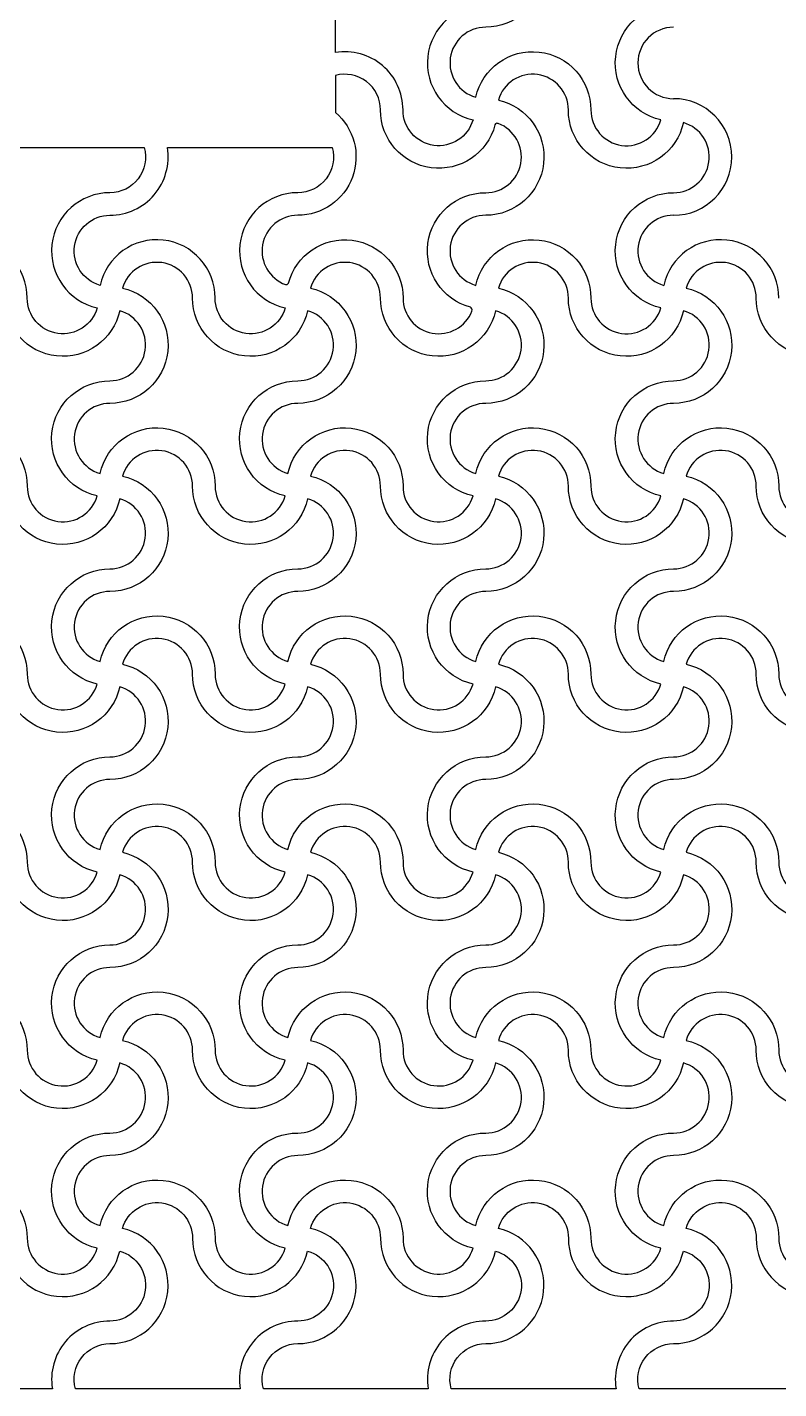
# Model space of a CAD drawing. Header units: millimetres. Extents: x 24 to 345, y 12 to 201.
# Drawn here: x 59.019 to 60.619, y 35.974 to 38.87 of the extents above; entities that cross this region are included whole.
import ezdxf

# ---------------------------------------------------------------- set-up
doc = ezdxf.new("R2010")
doc.units = ezdxf.units.MM
doc.header["$MEASUREMENT"] = 0
doc.layers.add('5th metal (rf+ground)', color=240, linetype='Continuous')

msp = doc.modelspace()

# ---------------------------------------------------------------- linework, layer by layer
at = {"layer": '5th metal (rf+ground)'}
for points in [[(59.8193, 38.69421, 0.4624981), (59.6753, 38.81659), (59.6753, 39.16753, -0.4945431), (59.7713, 39.09421, 0.8959788), (60.01633, 39.06724, -0.8687853), (59.9953, 38.91821, 0.8959788), (59.96833, 38.67318, -0.8687853)], [(59.8193, 38.69421, 0.4624981), (59.6753, 38.81659), (59.6753, 39.16753, -0.4945431), (59.7713, 39.09421, 0.8959788), (60.01633, 39.06724, -0.8687853), (59.9953, 38.91821, 0.8959788), (59.96833, 38.67318, -0.8687853)], [(59.8193, 38.69421, 0.4624981), (59.6753, 38.81659), (59.6753, 39.16753, -0.4945431), (59.7713, 39.09421, 0.8959788), (60.01633, 39.06724, -0.8687853), (59.9953, 38.91821, 0.8959788), (59.96833, 38.67318, -0.8687853)], [(59.8193, 38.69421, 0.4624981), (59.6753, 38.81659), (59.6753, 39.16753, -0.4945431), (59.7713, 39.09421, 0.8959788), (60.01633, 39.06724, -0.8687853), (59.9953, 38.91821, 0.8959788), (59.96833, 38.67318, -0.8687853)], [(60.41633, 39.06724, -0.8959788), (60.1713, 39.09421, 0.8687853), (60.02227, 39.11524, -0.8959788), (59.9953, 38.87021, 0.8687853), (59.97427, 38.72118, -0.8959788), (60.2193, 38.69421, 0.8687853), (60.36833, 38.67318, -0.8959788), (60.3953, 38.91821, 0.8687853)], [(60.41633, 39.06724, -0.8959788), (60.1713, 39.09421, 0.8687853), (60.02227, 39.11524, -0.8959788), (59.9953, 38.87021, 0.8687853), (59.97427, 38.72118, -0.8959788), (60.2193, 38.69421, 0.8687853), (60.36833, 38.67318, -0.8959788), (60.3953, 38.91821, 0.8687853)], [(60.41633, 39.06724, -0.8959788), (60.1713, 39.09421, 0.8687853), (60.02227, 39.11524, -0.8959788), (59.9953, 38.87021, 0.8687853), (59.97427, 38.72118, -0.8959788), (60.2193, 38.69421, 0.8687853), (60.36833, 38.67318, -0.8959788), (60.3953, 38.91821, 0.8687853)], [(60.41633, 39.06724, -0.8959788), (60.1713, 39.09421, 0.8687853), (60.02227, 39.11524, -0.8959788), (59.9953, 38.87021, 0.8687853), (59.97427, 38.72118, -0.8959788), (60.2193, 38.69421, 0.8687853), (60.36833, 38.67318, -0.8959788), (60.3953, 38.91821, 0.8687853)], [(59.6753, 38.68895, -0.6990522), (59.5953, 38.47021, 0.8396467), (59.5694, 38.32276, 0.3140027), (59.57531, 38.32548, -0.8800119), (59.8193, 38.29421, 0.8296244), (59.96612, 38.26663, 0.3532589), (59.96277, 38.27455, -0.8753594), (59.9953, 38.51821, 0.8341201), (60.02213, 38.66532, 0.111244), (60.01899, 38.66589, 0.2790122), (60.01511, 38.66226, -0.8774938), (59.7713, 38.69421, 0.4945431), (59.6753, 38.76753)], [(59.6753, 38.68895, -0.6990522), (59.5953, 38.47021, 0.8396467), (59.5694, 38.32276, 0.3140027), (59.57531, 38.32548, -0.8800119), (59.8193, 38.29421, 0.8296244), (59.96612, 38.26663, 0.3532589), (59.96277, 38.27455, -0.8753594), (59.9953, 38.51821, 0.8341201), (60.02213, 38.66532, 0.111244), (60.01899, 38.66589, 0.2790122), (60.01511, 38.66226, -0.8774938), (59.7713, 38.69421, 0.4945431), (59.6753, 38.76753)], [(59.6753, 38.68895, -0.6990522), (59.5953, 38.47021, 0.8396467), (59.5694, 38.32276, 0.3140027), (59.57531, 38.32548, -0.8800119), (59.8193, 38.29421, 0.8296244), (59.96612, 38.26663, 0.3532589), (59.96277, 38.27455, -0.8753594), (59.9953, 38.51821, 0.8341201), (60.02213, 38.66532, 0.111244), (60.01899, 38.66589, 0.2790122), (60.01511, 38.66226, -0.8774938), (59.7713, 38.69421, 0.4945431), (59.6753, 38.76753)], [(59.6753, 38.68895, -0.6990522), (59.5953, 38.47021, 0.8396467), (59.5694, 38.32276, 0.3140027), (59.57531, 38.32548, -0.8800119), (59.8193, 38.29421, 0.8296244), (59.96612, 38.26663, 0.3532589), (59.96277, 38.27455, -0.8753594), (59.9953, 38.51821, 0.8341201), (60.02213, 38.66532, 0.111244), (60.01899, 38.66589, 0.2790122), (60.01511, 38.66226, -0.8774938), (59.7713, 38.69421, 0.4945431), (59.6753, 38.76753)], [(60.41633, 38.66724, -0.8959788), (60.1713, 38.69421, 0.8687853), (60.02227, 38.71524, -0.8959788), (59.9953, 38.47021, 0.8687853), (59.97427, 38.32118, -0.8959788), (60.2193, 38.29421, 0.8687853), (60.36833, 38.27318, -0.8959788), (60.3953, 38.51821, 0.8687853)], [(60.41633, 38.66724, -0.8959788), (60.1713, 38.69421, 0.8687853), (60.02227, 38.71524, -0.8959788), (59.9953, 38.47021, 0.8687853), (59.97427, 38.32118, -0.8959788), (60.2193, 38.29421, 0.8687853), (60.36833, 38.27318, -0.8959788), (60.3953, 38.51821, 0.8687853)], [(60.41633, 38.66724, -0.8959788), (60.1713, 38.69421, 0.8687853), (60.02227, 38.71524, -0.8959788), (59.9953, 38.47021, 0.8687853), (59.97427, 38.32118, -0.8959788), (60.2193, 38.29421, 0.8687853), (60.36833, 38.27318, -0.8959788), (60.3953, 38.51821, 0.8687853)], [(60.41633, 38.66724, -0.8959788), (60.1713, 38.69421, 0.8687853), (60.02227, 38.71524, -0.8959788), (59.9953, 38.47021, 0.8687853), (59.97427, 38.32118, -0.8959788), (60.2193, 38.29421, 0.8687853), (60.36833, 38.27318, -0.8959788), (60.3953, 38.51821, 0.8687853)], [(58.7953, 38.47021, 0.4624981), (58.91767, 38.61421), (59.26862, 38.61421, -0.4945431), (59.1953, 38.51821, 0.8959788), (59.16833, 38.27318, -0.8687853), (59.0193, 38.29421, 0.8959788), (58.77427, 38.32118, -0.8687853)], [(58.7953, 38.47021, 0.4624981), (58.91767, 38.61421), (59.26862, 38.61421, -0.4945431), (59.1953, 38.51821, 0.8959788), (59.16833, 38.27318, -0.8687853), (59.0193, 38.29421, 0.8959788), (58.77427, 38.32118, -0.8687853)], [(58.7953, 38.47021, 0.4624981), (58.91767, 38.61421), (59.26862, 38.61421, -0.4945431), (59.1953, 38.51821, 0.8959788), (59.16833, 38.27318, -0.8687853), (59.0193, 38.29421, 0.8959788), (58.77427, 38.32118, -0.8687853)], [(58.7953, 38.47021, 0.4624981), (58.91767, 38.61421), (59.26862, 38.61421, -0.4945431), (59.1953, 38.51821, 0.8959788), (59.16833, 38.27318, -0.8687853), (59.0193, 38.29421, 0.8959788), (58.77427, 38.32118, -0.8687853)], [(59.1953, 38.47021, 0.4624981), (59.31767, 38.61421), (59.66862, 38.61421, -0.4945431), (59.5953, 38.51821, 0.8959788), (59.56833, 38.27318, -0.8687853), (59.4193, 38.29421, 0.8959788), (59.17427, 38.32118, -0.8687853)], [(59.1953, 38.47021, 0.4624981), (59.31767, 38.61421), (59.66862, 38.61421, -0.4945431), (59.5953, 38.51821, 0.8959788), (59.56833, 38.27318, -0.8687853), (59.4193, 38.29421, 0.8959788), (59.17427, 38.32118, -0.8687853)], [(59.1953, 38.47021, 0.4624981), (59.31767, 38.61421), (59.66862, 38.61421, -0.4945431), (59.5953, 38.51821, 0.8959788), (59.56833, 38.27318, -0.8687853), (59.4193, 38.29421, 0.8959788), (59.17427, 38.32118, -0.8687853)], [(59.1953, 38.47021, 0.4624981), (59.31767, 38.61421), (59.66862, 38.61421, -0.4945431), (59.5953, 38.51821, 0.8959788), (59.56833, 38.27318, -0.8687853), (59.4193, 38.29421, 0.8959788), (59.17427, 38.32118, -0.8687853)], [(59.21633, 38.26724, -0.8959788), (58.9713, 38.29421, 0.8687853), (58.82227, 38.31524, -0.8959788), (58.7953, 38.07021, 0.8687853), (58.77427, 37.92118, -0.8959788), (59.0193, 37.89421, 0.8687853), (59.16833, 37.87318, -0.8959788), (59.1953, 38.11821, 0.8687853)], [(59.21633, 38.26724, -0.8959788), (58.9713, 38.29421, 0.8687853), (58.82227, 38.31524, -0.8959788), (58.7953, 38.07021, 0.8687853), (58.77427, 37.92118, -0.8959788), (59.0193, 37.89421, 0.8687853), (59.16833, 37.87318, -0.8959788), (59.1953, 38.11821, 0.8687853)], [(59.21633, 38.26724, -0.8959788), (58.9713, 38.29421, 0.8687853), (58.82227, 38.31524, -0.8959788), (58.7953, 38.07021, 0.8687853), (58.77427, 37.92118, -0.8959788), (59.0193, 37.89421, 0.8687853), (59.16833, 37.87318, -0.8959788), (59.1953, 38.11821, 0.8687853)], [(59.21633, 38.26724, -0.8959788), (58.9713, 38.29421, 0.8687853), (58.82227, 38.31524, -0.8959788), (58.7953, 38.07021, 0.8687853), (58.77427, 37.92118, -0.8959788), (59.0193, 37.89421, 0.8687853), (59.16833, 37.87318, -0.8959788), (59.1953, 38.11821, 0.8687853)], [(59.61633, 38.26724, -0.8959788), (59.3713, 38.29421, 0.8687853), (59.22227, 38.31524, -0.8959788), (59.1953, 38.07021, 0.8687853), (59.17427, 37.92118, -0.8959788), (59.4193, 37.89421, 0.8687853), (59.56833, 37.87318, -0.8959788), (59.5953, 38.11821, 0.8687853)], [(59.61633, 38.26724, -0.8959788), (59.3713, 38.29421, 0.8687853), (59.22227, 38.31524, -0.8959788), (59.1953, 38.07021, 0.8687853), (59.17427, 37.92118, -0.8959788), (59.4193, 37.89421, 0.8687853), (59.56833, 37.87318, -0.8959788), (59.5953, 38.11821, 0.8687853)], [(59.61633, 38.26724, -0.8959788), (59.3713, 38.29421, 0.8687853), (59.22227, 38.31524, -0.8959788), (59.1953, 38.07021, 0.8687853), (59.17427, 37.92118, -0.8959788), (59.4193, 37.89421, 0.8687853), (59.56833, 37.87318, -0.8959788), (59.5953, 38.11821, 0.8687853)], [(59.61633, 38.26724, -0.8959788), (59.3713, 38.29421, 0.8687853), (59.22227, 38.31524, -0.8959788), (59.1953, 38.07021, 0.8687853), (59.17427, 37.92118, -0.8959788), (59.4193, 37.89421, 0.8687853), (59.56833, 37.87318, -0.8959788), (59.5953, 38.11821, 0.8687853)], [(60.01633, 38.26724, -0.8959788), (59.7713, 38.29421, 0.8687853), (59.62227, 38.31524, -0.8959788), (59.5953, 38.07021, 0.8687853), (59.57427, 37.92118, -0.8959788), (59.8193, 37.89421, 0.8687853), (59.96833, 37.87318, -0.8959788), (59.9953, 38.11821, 0.8687853)], [(60.01633, 38.26724, -0.8959788), (59.7713, 38.29421, 0.8687853), (59.62227, 38.31524, -0.8959788), (59.5953, 38.07021, 0.8687853), (59.57427, 37.92118, -0.8959788), (59.8193, 37.89421, 0.8687853), (59.96833, 37.87318, -0.8959788), (59.9953, 38.11821, 0.8687853)], [(60.01633, 38.26724, -0.8959788), (59.7713, 38.29421, 0.8687853), (59.62227, 38.31524, -0.8959788), (59.5953, 38.07021, 0.8687853), (59.57427, 37.92118, -0.8959788), (59.8193, 37.89421, 0.8687853), (59.96833, 37.87318, -0.8959788), (59.9953, 38.11821, 0.8687853)], [(60.01633, 38.26724, -0.8959788), (59.7713, 38.29421, 0.8687853), (59.62227, 38.31524, -0.8959788), (59.5953, 38.07021, 0.8687853), (59.57427, 37.92118, -0.8959788), (59.8193, 37.89421, 0.8687853), (59.96833, 37.87318, -0.8959788), (59.9953, 38.11821, 0.8687853)], [(60.41633, 38.26724, -0.8959788), (60.1713, 38.29421, 0.8687853), (60.02227, 38.31524, -0.8959788), (59.9953, 38.07021, 0.8687853), (59.97427, 37.92118, -0.8959788), (60.2193, 37.89421, 0.8687853), (60.36833, 37.87318, -0.8959788), (60.3953, 38.11821, 0.8687853)], [(60.41633, 38.26724, -0.8959788), (60.1713, 38.29421, 0.8687853), (60.02227, 38.31524, -0.8959788), (59.9953, 38.07021, 0.8687853), (59.97427, 37.92118, -0.8959788), (60.2193, 37.89421, 0.8687853), (60.36833, 37.87318, -0.8959788), (60.3953, 38.11821, 0.8687853)], [(60.41633, 38.26724, -0.8959788), (60.1713, 38.29421, 0.8687853), (60.02227, 38.31524, -0.8959788), (59.9953, 38.07021, 0.8687853), (59.97427, 37.92118, -0.8959788), (60.2193, 37.89421, 0.8687853), (60.36833, 37.87318, -0.8959788), (60.3953, 38.11821, 0.8687853)], [(60.41633, 38.26724, -0.8959788), (60.1713, 38.29421, 0.8687853), (60.02227, 38.31524, -0.8959788), (59.9953, 38.07021, 0.8687853), (59.97427, 37.92118, -0.8959788), (60.2193, 37.89421, 0.8687853), (60.36833, 37.87318, -0.8959788), (60.3953, 38.11821, 0.8687853)], [(60.81633, 38.26724, -0.8959788), (60.5713, 38.29421, 0.8687853), (60.42227, 38.31524, -0.8959788), (60.3953, 38.07021, 0.8687853), (60.37427, 37.92118, -0.8959788), (60.6193, 37.89421, 0.8687853), (60.76833, 37.87318, -0.8959788), (60.7953, 38.11821, 0.8687853)], [(60.81633, 38.26724, -0.8959788), (60.5713, 38.29421, 0.8687853), (60.42227, 38.31524, -0.8959788), (60.3953, 38.07021, 0.8687853), (60.37427, 37.92118, -0.8959788), (60.6193, 37.89421, 0.8687853), (60.76833, 37.87318, -0.8959788), (60.7953, 38.11821, 0.8687853)], [(60.81633, 38.26724, -0.8959788), (60.5713, 38.29421, 0.8687853), (60.42227, 38.31524, -0.8959788), (60.3953, 38.07021, 0.8687853), (60.37427, 37.92118, -0.8959788), (60.6193, 37.89421, 0.8687853), (60.76833, 37.87318, -0.8959788), (60.7953, 38.11821, 0.8687853)], [(60.81633, 38.26724, -0.8959788), (60.5713, 38.29421, 0.8687853), (60.42227, 38.31524, -0.8959788), (60.3953, 38.07021, 0.8687853), (60.37427, 37.92118, -0.8959788), (60.6193, 37.89421, 0.8687853), (60.76833, 37.87318, -0.8959788), (60.7953, 38.11821, 0.8687853)], [(59.21633, 37.86724, -0.8959788), (58.9713, 37.89421, 0.8687853), (58.82227, 37.91524, -0.8959788), (58.7953, 37.67021, 0.8687853), (58.77427, 37.52118, -0.8959788), (59.0193, 37.49421, 0.8687853), (59.16833, 37.47318, -0.8959788), (59.1953, 37.71821, 0.8687853)], [(59.21633, 37.86724, -0.8959788), (58.9713, 37.89421, 0.8687853), (58.82227, 37.91524, -0.8959788), (58.7953, 37.67021, 0.8687853), (58.77427, 37.52118, -0.8959788), (59.0193, 37.49421, 0.8687853), (59.16833, 37.47318, -0.8959788), (59.1953, 37.71821, 0.8687853)], [(59.21633, 37.86724, -0.8959788), (58.9713, 37.89421, 0.8687853), (58.82227, 37.91524, -0.8959788), (58.7953, 37.67021, 0.8687853), (58.77427, 37.52118, -0.8959788), (59.0193, 37.49421, 0.8687853), (59.16833, 37.47318, -0.8959788), (59.1953, 37.71821, 0.8687853)], [(59.21633, 37.86724, -0.8959788), (58.9713, 37.89421, 0.8687853), (58.82227, 37.91524, -0.8959788), (58.7953, 37.67021, 0.8687853), (58.77427, 37.52118, -0.8959788), (59.0193, 37.49421, 0.8687853), (59.16833, 37.47318, -0.8959788), (59.1953, 37.71821, 0.8687853)], [(59.61633, 37.86724, -0.8959788), (59.3713, 37.89421, 0.8687853), (59.22227, 37.91524, -0.8959788), (59.1953, 37.67021, 0.8687853), (59.17427, 37.52118, -0.8959788), (59.4193, 37.49421, 0.8687853), (59.56833, 37.47318, -0.8959788), (59.5953, 37.71821, 0.8687853)], [(59.61633, 37.86724, -0.8959788), (59.3713, 37.89421, 0.8687853), (59.22227, 37.91524, -0.8959788), (59.1953, 37.67021, 0.8687853), (59.17427, 37.52118, -0.8959788), (59.4193, 37.49421, 0.8687853), (59.56833, 37.47318, -0.8959788), (59.5953, 37.71821, 0.8687853)], [(59.61633, 37.86724, -0.8959788), (59.3713, 37.89421, 0.8687853), (59.22227, 37.91524, -0.8959788), (59.1953, 37.67021, 0.8687853), (59.17427, 37.52118, -0.8959788), (59.4193, 37.49421, 0.8687853), (59.56833, 37.47318, -0.8959788), (59.5953, 37.71821, 0.8687853)], [(59.61633, 37.86724, -0.8959788), (59.3713, 37.89421, 0.8687853), (59.22227, 37.91524, -0.8959788), (59.1953, 37.67021, 0.8687853), (59.17427, 37.52118, -0.8959788), (59.4193, 37.49421, 0.8687853), (59.56833, 37.47318, -0.8959788), (59.5953, 37.71821, 0.8687853)], [(60.01633, 37.86724, -0.8959788), (59.7713, 37.89421, 0.8687853), (59.62227, 37.91524, -0.8959788), (59.5953, 37.67021, 0.8687853), (59.57427, 37.52118, -0.8959788), (59.8193, 37.49421, 0.8687853), (59.96833, 37.47318, -0.8959788), (59.9953, 37.71821, 0.8687853)], [(60.01633, 37.86724, -0.8959788), (59.7713, 37.89421, 0.8687853), (59.62227, 37.91524, -0.8959788), (59.5953, 37.67021, 0.8687853), (59.57427, 37.52118, -0.8959788), (59.8193, 37.49421, 0.8687853), (59.96833, 37.47318, -0.8959788), (59.9953, 37.71821, 0.8687853)], [(60.01633, 37.86724, -0.8959788), (59.7713, 37.89421, 0.8687853), (59.62227, 37.91524, -0.8959788), (59.5953, 37.67021, 0.8687853), (59.57427, 37.52118, -0.8959788), (59.8193, 37.49421, 0.8687853), (59.96833, 37.47318, -0.8959788), (59.9953, 37.71821, 0.8687853)], [(60.01633, 37.86724, -0.8959788), (59.7713, 37.89421, 0.8687853), (59.62227, 37.91524, -0.8959788), (59.5953, 37.67021, 0.8687853), (59.57427, 37.52118, -0.8959788), (59.8193, 37.49421, 0.8687853), (59.96833, 37.47318, -0.8959788), (59.9953, 37.71821, 0.8687853)], [(60.41633, 37.86724, -0.8959788), (60.1713, 37.89421, 0.8687853), (60.02227, 37.91524, -0.8959788), (59.9953, 37.67021, 0.8687853), (59.97427, 37.52118, -0.8959788), (60.2193, 37.49421, 0.8687853), (60.36833, 37.47318, -0.8959788), (60.3953, 37.71821, 0.8687853)], [(60.41633, 37.86724, -0.8959788), (60.1713, 37.89421, 0.8687853), (60.02227, 37.91524, -0.8959788), (59.9953, 37.67021, 0.8687853), (59.97427, 37.52118, -0.8959788), (60.2193, 37.49421, 0.8687853), (60.36833, 37.47318, -0.8959788), (60.3953, 37.71821, 0.8687853)], [(60.41633, 37.86724, -0.8959788), (60.1713, 37.89421, 0.8687853), (60.02227, 37.91524, -0.8959788), (59.9953, 37.67021, 0.8687853), (59.97427, 37.52118, -0.8959788), (60.2193, 37.49421, 0.8687853), (60.36833, 37.47318, -0.8959788), (60.3953, 37.71821, 0.8687853)], [(60.41633, 37.86724, -0.8959788), (60.1713, 37.89421, 0.8687853), (60.02227, 37.91524, -0.8959788), (59.9953, 37.67021, 0.8687853), (59.97427, 37.52118, -0.8959788), (60.2193, 37.49421, 0.8687853), (60.36833, 37.47318, -0.8959788), (60.3953, 37.71821, 0.8687853)], [(60.81633, 37.86724, -0.8959788), (60.5713, 37.89421, 0.8687853), (60.42227, 37.91524, -0.8959788), (60.3953, 37.67021, 0.8687853), (60.37427, 37.52118, -0.8959788), (60.6193, 37.49421, 0.8687853), (60.76833, 37.47318, -0.8959788), (60.7953, 37.71821, 0.8687853)], [(60.81633, 37.86724, -0.8959788), (60.5713, 37.89421, 0.8687853), (60.42227, 37.91524, -0.8959788), (60.3953, 37.67021, 0.8687853), (60.37427, 37.52118, -0.8959788), (60.6193, 37.49421, 0.8687853), (60.76833, 37.47318, -0.8959788), (60.7953, 37.71821, 0.8687853)], [(60.81633, 37.86724, -0.8959788), (60.5713, 37.89421, 0.8687853), (60.42227, 37.91524, -0.8959788), (60.3953, 37.67021, 0.8687853), (60.37427, 37.52118, -0.8959788), (60.6193, 37.49421, 0.8687853), (60.76833, 37.47318, -0.8959788), (60.7953, 37.71821, 0.8687853)], [(60.81633, 37.86724, -0.8959788), (60.5713, 37.89421, 0.8687853), (60.42227, 37.91524, -0.8959788), (60.3953, 37.67021, 0.8687853), (60.37427, 37.52118, -0.8959788), (60.6193, 37.49421, 0.8687853), (60.76833, 37.47318, -0.8959788), (60.7953, 37.71821, 0.8687853)], [(59.21633, 37.46724, -0.8959788), (58.9713, 37.49421, 0.8687853), (58.82227, 37.51524, -0.8959788), (58.7953, 37.27021, 0.8687853), (58.77427, 37.12118, -0.8959788), (59.0193, 37.09421, 0.8687853), (59.16833, 37.07318, -0.8959788), (59.1953, 37.31821, 0.8687853)], [(59.21633, 37.46724, -0.8959788), (58.9713, 37.49421, 0.8687853), (58.82227, 37.51524, -0.8959788), (58.7953, 37.27021, 0.8687853), (58.77427, 37.12118, -0.8959788), (59.0193, 37.09421, 0.8687853), (59.16833, 37.07318, -0.8959788), (59.1953, 37.31821, 0.8687853)], [(59.21633, 37.46724, -0.8959788), (58.9713, 37.49421, 0.8687853), (58.82227, 37.51524, -0.8959788), (58.7953, 37.27021, 0.8687853), (58.77427, 37.12118, -0.8959788), (59.0193, 37.09421, 0.8687853), (59.16833, 37.07318, -0.8959788), (59.1953, 37.31821, 0.8687853)], [(59.21633, 37.46724, -0.8959788), (58.9713, 37.49421, 0.8687853), (58.82227, 37.51524, -0.8959788), (58.7953, 37.27021, 0.8687853), (58.77427, 37.12118, -0.8959788), (59.0193, 37.09421, 0.8687853), (59.16833, 37.07318, -0.8959788), (59.1953, 37.31821, 0.8687853)], [(59.61633, 37.46724, -0.8959788), (59.3713, 37.49421, 0.8687853), (59.22227, 37.51524, -0.8959788), (59.1953, 37.27021, 0.8687853), (59.17427, 37.12118, -0.8959788), (59.4193, 37.09421, 0.8687853), (59.56833, 37.07318, -0.8959788), (59.5953, 37.31821, 0.8687853)], [(59.61633, 37.46724, -0.8959788), (59.3713, 37.49421, 0.8687853), (59.22227, 37.51524, -0.8959788), (59.1953, 37.27021, 0.8687853), (59.17427, 37.12118, -0.8959788), (59.4193, 37.09421, 0.8687853), (59.56833, 37.07318, -0.8959788), (59.5953, 37.31821, 0.8687853)], [(59.61633, 37.46724, -0.8959788), (59.3713, 37.49421, 0.8687853), (59.22227, 37.51524, -0.8959788), (59.1953, 37.27021, 0.8687853), (59.17427, 37.12118, -0.8959788), (59.4193, 37.09421, 0.8687853), (59.56833, 37.07318, -0.8959788), (59.5953, 37.31821, 0.8687853)], [(59.61633, 37.46724, -0.8959788), (59.3713, 37.49421, 0.8687853), (59.22227, 37.51524, -0.8959788), (59.1953, 37.27021, 0.8687853), (59.17427, 37.12118, -0.8959788), (59.4193, 37.09421, 0.8687853), (59.56833, 37.07318, -0.8959788), (59.5953, 37.31821, 0.8687853)], [(60.01633, 37.46724, -0.8959788), (59.7713, 37.49421, 0.8687853), (59.62227, 37.51524, -0.8959788), (59.5953, 37.27021, 0.8687853), (59.57427, 37.12118, -0.8959788), (59.8193, 37.09421, 0.8687853), (59.96833, 37.07318, -0.8959788), (59.9953, 37.31821, 0.8687853)], [(60.01633, 37.46724, -0.8959788), (59.7713, 37.49421, 0.8687853), (59.62227, 37.51524, -0.8959788), (59.5953, 37.27021, 0.8687853), (59.57427, 37.12118, -0.8959788), (59.8193, 37.09421, 0.8687853), (59.96833, 37.07318, -0.8959788), (59.9953, 37.31821, 0.8687853)], [(60.01633, 37.46724, -0.8959788), (59.7713, 37.49421, 0.8687853), (59.62227, 37.51524, -0.8959788), (59.5953, 37.27021, 0.8687853), (59.57427, 37.12118, -0.8959788), (59.8193, 37.09421, 0.8687853), (59.96833, 37.07318, -0.8959788), (59.9953, 37.31821, 0.8687853)], [(60.01633, 37.46724, -0.8959788), (59.7713, 37.49421, 0.8687853), (59.62227, 37.51524, -0.8959788), (59.5953, 37.27021, 0.8687853), (59.57427, 37.12118, -0.8959788), (59.8193, 37.09421, 0.8687853), (59.96833, 37.07318, -0.8959788), (59.9953, 37.31821, 0.8687853)], [(60.41633, 37.46724, -0.8959788), (60.1713, 37.49421, 0.8687853), (60.02227, 37.51524, -0.8959788), (59.9953, 37.27021, 0.8687853), (59.97427, 37.12118, -0.8959788), (60.2193, 37.09421, 0.8687853), (60.36833, 37.07318, -0.8959788), (60.3953, 37.31821, 0.8687853)], [(60.41633, 37.46724, -0.8959788), (60.1713, 37.49421, 0.8687853), (60.02227, 37.51524, -0.8959788), (59.9953, 37.27021, 0.8687853), (59.97427, 37.12118, -0.8959788), (60.2193, 37.09421, 0.8687853), (60.36833, 37.07318, -0.8959788), (60.3953, 37.31821, 0.8687853)], [(60.41633, 37.46724, -0.8959788), (60.1713, 37.49421, 0.8687853), (60.02227, 37.51524, -0.8959788), (59.9953, 37.27021, 0.8687853), (59.97427, 37.12118, -0.8959788), (60.2193, 37.09421, 0.8687853), (60.36833, 37.07318, -0.8959788), (60.3953, 37.31821, 0.8687853)], [(60.41633, 37.46724, -0.8959788), (60.1713, 37.49421, 0.8687853), (60.02227, 37.51524, -0.8959788), (59.9953, 37.27021, 0.8687853), (59.97427, 37.12118, -0.8959788), (60.2193, 37.09421, 0.8687853), (60.36833, 37.07318, -0.8959788), (60.3953, 37.31821, 0.8687853)], [(60.81633, 37.46724, -0.8959788), (60.5713, 37.49421, 0.8687853), (60.42227, 37.51524, -0.8959788), (60.3953, 37.27021, 0.8687853), (60.37427, 37.12118, -0.8959788), (60.6193, 37.09421, 0.8687853), (60.76833, 37.07318, -0.8959788), (60.7953, 37.31821, 0.8687853)], [(60.81633, 37.46724, -0.8959788), (60.5713, 37.49421, 0.8687853), (60.42227, 37.51524, -0.8959788), (60.3953, 37.27021, 0.8687853), (60.37427, 37.12118, -0.8959788), (60.6193, 37.09421, 0.8687853), (60.76833, 37.07318, -0.8959788), (60.7953, 37.31821, 0.8687853)], [(60.81633, 37.46724, -0.8959788), (60.5713, 37.49421, 0.8687853), (60.42227, 37.51524, -0.8959788), (60.3953, 37.27021, 0.8687853), (60.37427, 37.12118, -0.8959788), (60.6193, 37.09421, 0.8687853), (60.76833, 37.07318, -0.8959788), (60.7953, 37.31821, 0.8687853)], [(60.81633, 37.46724, -0.8959788), (60.5713, 37.49421, 0.8687853), (60.42227, 37.51524, -0.8959788), (60.3953, 37.27021, 0.8687853), (60.37427, 37.12118, -0.8959788), (60.6193, 37.09421, 0.8687853), (60.76833, 37.07318, -0.8959788), (60.7953, 37.31821, 0.8687853)], [(59.21633, 37.06724, -0.8959788), (58.9713, 37.09421, 0.8687853), (58.82227, 37.11524, -0.8959788), (58.7953, 36.87021, 0.8687853), (58.77427, 36.72118, -0.8959788), (59.0193, 36.69421, 0.8687853), (59.16833, 36.67318, -0.8959788), (59.1953, 36.91821, 0.8687853)], [(59.21633, 37.06724, -0.8959788), (58.9713, 37.09421, 0.8687853), (58.82227, 37.11524, -0.8959788), (58.7953, 36.87021, 0.8687853), (58.77427, 36.72118, -0.8959788), (59.0193, 36.69421, 0.8687853), (59.16833, 36.67318, -0.8959788), (59.1953, 36.91821, 0.8687853)], [(59.21633, 37.06724, -0.8959788), (58.9713, 37.09421, 0.8687853), (58.82227, 37.11524, -0.8959788), (58.7953, 36.87021, 0.8687853), (58.77427, 36.72118, -0.8959788), (59.0193, 36.69421, 0.8687853), (59.16833, 36.67318, -0.8959788), (59.1953, 36.91821, 0.8687853)], [(59.21633, 37.06724, -0.8959788), (58.9713, 37.09421, 0.8687853), (58.82227, 37.11524, -0.8959788), (58.7953, 36.87021, 0.8687853), (58.77427, 36.72118, -0.8959788), (59.0193, 36.69421, 0.8687853), (59.16833, 36.67318, -0.8959788), (59.1953, 36.91821, 0.8687853)], [(59.61633, 37.06724, -0.8959788), (59.3713, 37.09421, 0.8687853), (59.22227, 37.11524, -0.8959788), (59.1953, 36.87021, 0.8687853), (59.17427, 36.72118, -0.8959788), (59.4193, 36.69421, 0.8687853), (59.56833, 36.67318, -0.8959788), (59.5953, 36.91821, 0.8687853)], [(59.61633, 37.06724, -0.8959788), (59.3713, 37.09421, 0.8687853), (59.22227, 37.11524, -0.8959788), (59.1953, 36.87021, 0.8687853), (59.17427, 36.72118, -0.8959788), (59.4193, 36.69421, 0.8687853), (59.56833, 36.67318, -0.8959788), (59.5953, 36.91821, 0.8687853)], [(59.61633, 37.06724, -0.8959788), (59.3713, 37.09421, 0.8687853), (59.22227, 37.11524, -0.8959788), (59.1953, 36.87021, 0.8687853), (59.17427, 36.72118, -0.8959788), (59.4193, 36.69421, 0.8687853), (59.56833, 36.67318, -0.8959788), (59.5953, 36.91821, 0.8687853)], [(59.61633, 37.06724, -0.8959788), (59.3713, 37.09421, 0.8687853), (59.22227, 37.11524, -0.8959788), (59.1953, 36.87021, 0.8687853), (59.17427, 36.72118, -0.8959788), (59.4193, 36.69421, 0.8687853), (59.56833, 36.67318, -0.8959788), (59.5953, 36.91821, 0.8687853)], [(60.01633, 37.06724, -0.8959788), (59.7713, 37.09421, 0.8687853), (59.62227, 37.11524, -0.8959788), (59.5953, 36.87021, 0.8687853), (59.57427, 36.72118, -0.8959788), (59.8193, 36.69421, 0.8687853), (59.96833, 36.67318, -0.8959788), (59.9953, 36.91821, 0.8687853)], [(60.01633, 37.06724, -0.8959788), (59.7713, 37.09421, 0.8687853), (59.62227, 37.11524, -0.8959788), (59.5953, 36.87021, 0.8687853), (59.57427, 36.72118, -0.8959788), (59.8193, 36.69421, 0.8687853), (59.96833, 36.67318, -0.8959788), (59.9953, 36.91821, 0.8687853)], [(60.01633, 37.06724, -0.8959788), (59.7713, 37.09421, 0.8687853), (59.62227, 37.11524, -0.8959788), (59.5953, 36.87021, 0.8687853), (59.57427, 36.72118, -0.8959788), (59.8193, 36.69421, 0.8687853), (59.96833, 36.67318, -0.8959788), (59.9953, 36.91821, 0.8687853)], [(60.01633, 37.06724, -0.8959788), (59.7713, 37.09421, 0.8687853), (59.62227, 37.11524, -0.8959788), (59.5953, 36.87021, 0.8687853), (59.57427, 36.72118, -0.8959788), (59.8193, 36.69421, 0.8687853), (59.96833, 36.67318, -0.8959788), (59.9953, 36.91821, 0.8687853)], [(60.41633, 37.06724, -0.8959788), (60.1713, 37.09421, 0.8687853), (60.02227, 37.11524, -0.8959788), (59.9953, 36.87021, 0.8687853), (59.97427, 36.72118, -0.8959788), (60.2193, 36.69421, 0.8687853), (60.36833, 36.67318, -0.8959788), (60.3953, 36.91821, 0.8687853)], [(60.41633, 37.06724, -0.8959788), (60.1713, 37.09421, 0.8687853), (60.02227, 37.11524, -0.8959788), (59.9953, 36.87021, 0.8687853), (59.97427, 36.72118, -0.8959788), (60.2193, 36.69421, 0.8687853), (60.36833, 36.67318, -0.8959788), (60.3953, 36.91821, 0.8687853)], [(60.41633, 37.06724, -0.8959788), (60.1713, 37.09421, 0.8687853), (60.02227, 37.11524, -0.8959788), (59.9953, 36.87021, 0.8687853), (59.97427, 36.72118, -0.8959788), (60.2193, 36.69421, 0.8687853), (60.36833, 36.67318, -0.8959788), (60.3953, 36.91821, 0.8687853)], [(60.41633, 37.06724, -0.8959788), (60.1713, 37.09421, 0.8687853), (60.02227, 37.11524, -0.8959788), (59.9953, 36.87021, 0.8687853), (59.97427, 36.72118, -0.8959788), (60.2193, 36.69421, 0.8687853), (60.36833, 36.67318, -0.8959788), (60.3953, 36.91821, 0.8687853)], [(60.81633, 37.06724, -0.8959788), (60.5713, 37.09421, 0.8687853), (60.42227, 37.11524, -0.8959788), (60.3953, 36.87021, 0.8687853), (60.37427, 36.72118, -0.8959788), (60.6193, 36.69421, 0.8687853), (60.76833, 36.67318, -0.8959788), (60.7953, 36.91821, 0.8687853)], [(60.81633, 37.06724, -0.8959788), (60.5713, 37.09421, 0.8687853), (60.42227, 37.11524, -0.8959788), (60.3953, 36.87021, 0.8687853), (60.37427, 36.72118, -0.8959788), (60.6193, 36.69421, 0.8687853), (60.76833, 36.67318, -0.8959788), (60.7953, 36.91821, 0.8687853)], [(60.81633, 37.06724, -0.8959788), (60.5713, 37.09421, 0.8687853), (60.42227, 37.11524, -0.8959788), (60.3953, 36.87021, 0.8687853), (60.37427, 36.72118, -0.8959788), (60.6193, 36.69421, 0.8687853), (60.76833, 36.67318, -0.8959788), (60.7953, 36.91821, 0.8687853)], [(60.81633, 37.06724, -0.8959788), (60.5713, 37.09421, 0.8687853), (60.42227, 37.11524, -0.8959788), (60.3953, 36.87021, 0.8687853), (60.37427, 36.72118, -0.8959788), (60.6193, 36.69421, 0.8687853), (60.76833, 36.67318, -0.8959788), (60.7953, 36.91821, 0.8687853)], [(59.21633, 36.66724, -0.8959788), (58.9713, 36.69421, 0.8687853), (58.82227, 36.71524, -0.8959788), (58.7953, 36.47021, 0.8687853), (58.77427, 36.32118, -0.8959788), (59.0193, 36.29421, 0.8687853), (59.16833, 36.27318, -0.8959788), (59.1953, 36.51821, 0.8687853)], [(59.21633, 36.66724, -0.8959788), (58.9713, 36.69421, 0.8687853), (58.82227, 36.71524, -0.8959788), (58.7953, 36.47021, 0.8687853), (58.77427, 36.32118, -0.8959788), (59.0193, 36.29421, 0.8687853), (59.16833, 36.27318, -0.8959788), (59.1953, 36.51821, 0.8687853)], [(59.21633, 36.66724, -0.8959788), (58.9713, 36.69421, 0.8687853), (58.82227, 36.71524, -0.8959788), (58.7953, 36.47021, 0.8687853), (58.77427, 36.32118, -0.8959788), (59.0193, 36.29421, 0.8687853), (59.16833, 36.27318, -0.8959788), (59.1953, 36.51821, 0.8687853)], [(59.21633, 36.66724, -0.8959788), (58.9713, 36.69421, 0.8687853), (58.82227, 36.71524, -0.8959788), (58.7953, 36.47021, 0.8687853), (58.77427, 36.32118, -0.8959788), (59.0193, 36.29421, 0.8687853), (59.16833, 36.27318, -0.8959788), (59.1953, 36.51821, 0.8687853)], [(59.61633, 36.66724, -0.8959788), (59.3713, 36.69421, 0.8687853), (59.22227, 36.71524, -0.8959788), (59.1953, 36.47021, 0.8687853), (59.17427, 36.32118, -0.8959788), (59.4193, 36.29421, 0.8687853), (59.56833, 36.27318, -0.8959788), (59.5953, 36.51821, 0.8687853)], [(59.61633, 36.66724, -0.8959788), (59.3713, 36.69421, 0.8687853), (59.22227, 36.71524, -0.8959788), (59.1953, 36.47021, 0.8687853), (59.17427, 36.32118, -0.8959788), (59.4193, 36.29421, 0.8687853), (59.56833, 36.27318, -0.8959788), (59.5953, 36.51821, 0.8687853)], [(59.61633, 36.66724, -0.8959788), (59.3713, 36.69421, 0.8687853), (59.22227, 36.71524, -0.8959788), (59.1953, 36.47021, 0.8687853), (59.17427, 36.32118, -0.8959788), (59.4193, 36.29421, 0.8687853), (59.56833, 36.27318, -0.8959788), (59.5953, 36.51821, 0.8687853)], [(59.61633, 36.66724, -0.8959788), (59.3713, 36.69421, 0.8687853), (59.22227, 36.71524, -0.8959788), (59.1953, 36.47021, 0.8687853), (59.17427, 36.32118, -0.8959788), (59.4193, 36.29421, 0.8687853), (59.56833, 36.27318, -0.8959788), (59.5953, 36.51821, 0.8687853)], [(60.01633, 36.66724, -0.8959788), (59.7713, 36.69421, 0.8687853), (59.62227, 36.71524, -0.8959788), (59.5953, 36.47021, 0.8687853), (59.57427, 36.32118, -0.8959788), (59.8193, 36.29421, 0.8687853), (59.96833, 36.27318, -0.8959788), (59.9953, 36.51821, 0.8687853)], [(60.01633, 36.66724, -0.8959788), (59.7713, 36.69421, 0.8687853), (59.62227, 36.71524, -0.8959788), (59.5953, 36.47021, 0.8687853), (59.57427, 36.32118, -0.8959788), (59.8193, 36.29421, 0.8687853), (59.96833, 36.27318, -0.8959788), (59.9953, 36.51821, 0.8687853)], [(60.01633, 36.66724, -0.8959788), (59.7713, 36.69421, 0.8687853), (59.62227, 36.71524, -0.8959788), (59.5953, 36.47021, 0.8687853), (59.57427, 36.32118, -0.8959788), (59.8193, 36.29421, 0.8687853), (59.96833, 36.27318, -0.8959788), (59.9953, 36.51821, 0.8687853)], [(60.01633, 36.66724, -0.8959788), (59.7713, 36.69421, 0.8687853), (59.62227, 36.71524, -0.8959788), (59.5953, 36.47021, 0.8687853), (59.57427, 36.32118, -0.8959788), (59.8193, 36.29421, 0.8687853), (59.96833, 36.27318, -0.8959788), (59.9953, 36.51821, 0.8687853)], [(60.41633, 36.66724, -0.8959788), (60.1713, 36.69421, 0.8687853), (60.02227, 36.71524, -0.8959788), (59.9953, 36.47021, 0.8687853), (59.97427, 36.32118, -0.8959788), (60.2193, 36.29421, 0.8687853), (60.36833, 36.27318, -0.8959788), (60.3953, 36.51821, 0.8687853)], [(60.41633, 36.66724, -0.8959788), (60.1713, 36.69421, 0.8687853), (60.02227, 36.71524, -0.8959788), (59.9953, 36.47021, 0.8687853), (59.97427, 36.32118, -0.8959788), (60.2193, 36.29421, 0.8687853), (60.36833, 36.27318, -0.8959788), (60.3953, 36.51821, 0.8687853)], [(60.41633, 36.66724, -0.8959788), (60.1713, 36.69421, 0.8687853), (60.02227, 36.71524, -0.8959788), (59.9953, 36.47021, 0.8687853), (59.97427, 36.32118, -0.8959788), (60.2193, 36.29421, 0.8687853), (60.36833, 36.27318, -0.8959788), (60.3953, 36.51821, 0.8687853)], [(60.41633, 36.66724, -0.8959788), (60.1713, 36.69421, 0.8687853), (60.02227, 36.71524, -0.8959788), (59.9953, 36.47021, 0.8687853), (59.97427, 36.32118, -0.8959788), (60.2193, 36.29421, 0.8687853), (60.36833, 36.27318, -0.8959788), (60.3953, 36.51821, 0.8687853)], [(60.81633, 36.66724, -0.8959788), (60.5713, 36.69421, 0.8687853), (60.42227, 36.71524, -0.8959788), (60.3953, 36.47021, 0.8687853), (60.37427, 36.32118, -0.8959788), (60.6193, 36.29421, 0.8687853), (60.76833, 36.27318, -0.8959788), (60.7953, 36.51821, 0.8687853)], [(60.81633, 36.66724, -0.8959788), (60.5713, 36.69421, 0.8687853), (60.42227, 36.71524, -0.8959788), (60.3953, 36.47021, 0.8687853), (60.37427, 36.32118, -0.8959788), (60.6193, 36.29421, 0.8687853), (60.76833, 36.27318, -0.8959788), (60.7953, 36.51821, 0.8687853)], [(60.81633, 36.66724, -0.8959788), (60.5713, 36.69421, 0.8687853), (60.42227, 36.71524, -0.8959788), (60.3953, 36.47021, 0.8687853), (60.37427, 36.32118, -0.8959788), (60.6193, 36.29421, 0.8687853), (60.76833, 36.27318, -0.8959788), (60.7953, 36.51821, 0.8687853)], [(60.81633, 36.66724, -0.8959788), (60.5713, 36.69421, 0.8687853), (60.42227, 36.71524, -0.8959788), (60.3953, 36.47021, 0.8687853), (60.37427, 36.32118, -0.8959788), (60.6193, 36.29421, 0.8687853), (60.76833, 36.27318, -0.8959788), (60.7953, 36.51821, 0.8687853)], [(59.1953, 36.11821, 0.4624981), (59.07292, 35.97421), (58.72198, 35.97421, -0.4945431), (58.7953, 36.07021, 0.8959788), (58.82227, 36.31524, -0.8687853), (58.9713, 36.29421, 0.8959788), (59.21633, 36.26724, -0.8687853)], [(59.1953, 36.11821, 0.4624981), (59.07292, 35.97421), (58.72198, 35.97421, -0.4945431), (58.7953, 36.07021, 0.8959788), (58.82227, 36.31524, -0.8687853), (58.9713, 36.29421, 0.8959788), (59.21633, 36.26724, -0.8687853)], [(59.1953, 36.11821, 0.4624981), (59.07292, 35.97421), (58.72198, 35.97421, -0.4945431), (58.7953, 36.07021, 0.8959788), (58.82227, 36.31524, -0.8687853), (58.9713, 36.29421, 0.8959788), (59.21633, 36.26724, -0.8687853)], [(59.1953, 36.11821, 0.4624981), (59.07292, 35.97421), (58.72198, 35.97421, -0.4945431), (58.7953, 36.07021, 0.8959788), (58.82227, 36.31524, -0.8687853), (58.9713, 36.29421, 0.8959788), (59.21633, 36.26724, -0.8687853)], [(59.5953, 36.11821, 0.4624981), (59.47292, 35.97421), (59.12198, 35.97421, -0.4945431), (59.1953, 36.07021, 0.8959788), (59.22227, 36.31524, -0.8687853), (59.3713, 36.29421, 0.8959788), (59.61633, 36.26724, -0.8687853)], [(59.5953, 36.11821, 0.4624981), (59.47292, 35.97421), (59.12198, 35.97421, -0.4945431), (59.1953, 36.07021, 0.8959788), (59.22227, 36.31524, -0.8687853), (59.3713, 36.29421, 0.8959788), (59.61633, 36.26724, -0.8687853)], [(59.5953, 36.11821, 0.4624981), (59.47292, 35.97421), (59.12198, 35.97421, -0.4945431), (59.1953, 36.07021, 0.8959788), (59.22227, 36.31524, -0.8687853), (59.3713, 36.29421, 0.8959788), (59.61633, 36.26724, -0.8687853)], [(59.5953, 36.11821, 0.4624981), (59.47292, 35.97421), (59.12198, 35.97421, -0.4945431), (59.1953, 36.07021, 0.8959788), (59.22227, 36.31524, -0.8687853), (59.3713, 36.29421, 0.8959788), (59.61633, 36.26724, -0.8687853)], [(59.9953, 36.11821, 0.4624981), (59.87292, 35.97421), (59.52198, 35.97421, -0.4945431), (59.5953, 36.07021, 0.8959788), (59.62227, 36.31524, -0.8687853), (59.7713, 36.29421, 0.8959788), (60.01633, 36.26724, -0.8687853)], [(59.9953, 36.11821, 0.4624981), (59.87292, 35.97421), (59.52198, 35.97421, -0.4945431), (59.5953, 36.07021, 0.8959788), (59.62227, 36.31524, -0.8687853), (59.7713, 36.29421, 0.8959788), (60.01633, 36.26724, -0.8687853)], [(59.9953, 36.11821, 0.4624981), (59.87292, 35.97421), (59.52198, 35.97421, -0.4945431), (59.5953, 36.07021, 0.8959788), (59.62227, 36.31524, -0.8687853), (59.7713, 36.29421, 0.8959788), (60.01633, 36.26724, -0.8687853)], [(59.9953, 36.11821, 0.4624981), (59.87292, 35.97421), (59.52198, 35.97421, -0.4945431), (59.5953, 36.07021, 0.8959788), (59.62227, 36.31524, -0.8687853), (59.7713, 36.29421, 0.8959788), (60.01633, 36.26724, -0.8687853)], [(60.3953, 36.11821, 0.4624981), (60.27292, 35.97421), (59.92198, 35.97421, -0.4945431), (59.9953, 36.07021, 0.8959788), (60.02227, 36.31524, -0.8687853), (60.1713, 36.29421, 0.8959788), (60.41633, 36.26724, -0.8687853)], [(60.3953, 36.11821, 0.4624981), (60.27292, 35.97421), (59.92198, 35.97421, -0.4945431), (59.9953, 36.07021, 0.8959788), (60.02227, 36.31524, -0.8687853), (60.1713, 36.29421, 0.8959788), (60.41633, 36.26724, -0.8687853)], [(60.3953, 36.11821, 0.4624981), (60.27292, 35.97421), (59.92198, 35.97421, -0.4945431), (59.9953, 36.07021, 0.8959788), (60.02227, 36.31524, -0.8687853), (60.1713, 36.29421, 0.8959788), (60.41633, 36.26724, -0.8687853)], [(60.3953, 36.11821, 0.4624981), (60.27292, 35.97421), (59.92198, 35.97421, -0.4945431), (59.9953, 36.07021, 0.8959788), (60.02227, 36.31524, -0.8687853), (60.1713, 36.29421, 0.8959788), (60.41633, 36.26724, -0.8687853)], [(60.7953, 36.11821, 0.4624981), (60.67292, 35.97421), (60.32198, 35.97421, -0.4945431), (60.3953, 36.07021, 0.8959788), (60.42227, 36.31524, -0.8687853), (60.5713, 36.29421, 0.8959788), (60.81633, 36.26724, -0.8687853)], [(60.7953, 36.11821, 0.4624981), (60.67292, 35.97421), (60.32198, 35.97421, -0.4945431), (60.3953, 36.07021, 0.8959788), (60.42227, 36.31524, -0.8687853), (60.5713, 36.29421, 0.8959788), (60.81633, 36.26724, -0.8687853)], [(60.7953, 36.11821, 0.4624981), (60.67292, 35.97421), (60.32198, 35.97421, -0.4945431), (60.3953, 36.07021, 0.8959788), (60.42227, 36.31524, -0.8687853), (60.5713, 36.29421, 0.8959788), (60.81633, 36.26724, -0.8687853)], [(60.7953, 36.11821, 0.4624981), (60.67292, 35.97421), (60.32198, 35.97421, -0.4945431), (60.3953, 36.07021, 0.8959788), (60.42227, 36.31524, -0.8687853), (60.5713, 36.29421, 0.8959788), (60.81633, 36.26724, -0.8687853)]]:
    msp.add_lwpolyline(points, format="xyb", close=True, dxfattribs=at)
for centre, radius, start, end in [((60.3953, 38.79421), 0.076, 90, 270), ((60.3953, 38.79421), 0.076, 90, 270), ((60.3953, 38.79421), 0.076, 90, 270), ((60.3953, 38.79421), 0.076, 90, 270), ((60.3953, 38.59421), 0.124, 270, 90), ((60.3953, 38.59421), 0.124, 270, 90), ((60.3953, 38.59421), 0.124, 270, 90), ((60.3953, 38.59421), 0.124, 270, 90), ((60.3953, 38.39421), 0.076, 90, 253.93453), ((60.3953, 38.39421), 0.076, 90, 253.93453), ((60.3953, 38.39421), 0.076, 90, 253.93453), ((60.3953, 38.39421), 0.076, 90, 253.93453), ((60.4953, 38.29421), 0.124, 0, 167.43866), ((60.4953, 38.29421), 0.124, 0, 167.43866), ((60.4953, 38.29421), 0.124, 0, 167.43866), ((60.4953, 38.29421), 0.124, 0, 167.43866)]:
    msp.add_arc(centre, radius, start, end, dxfattribs=at)

doc.saveas('drawing.dxf')
